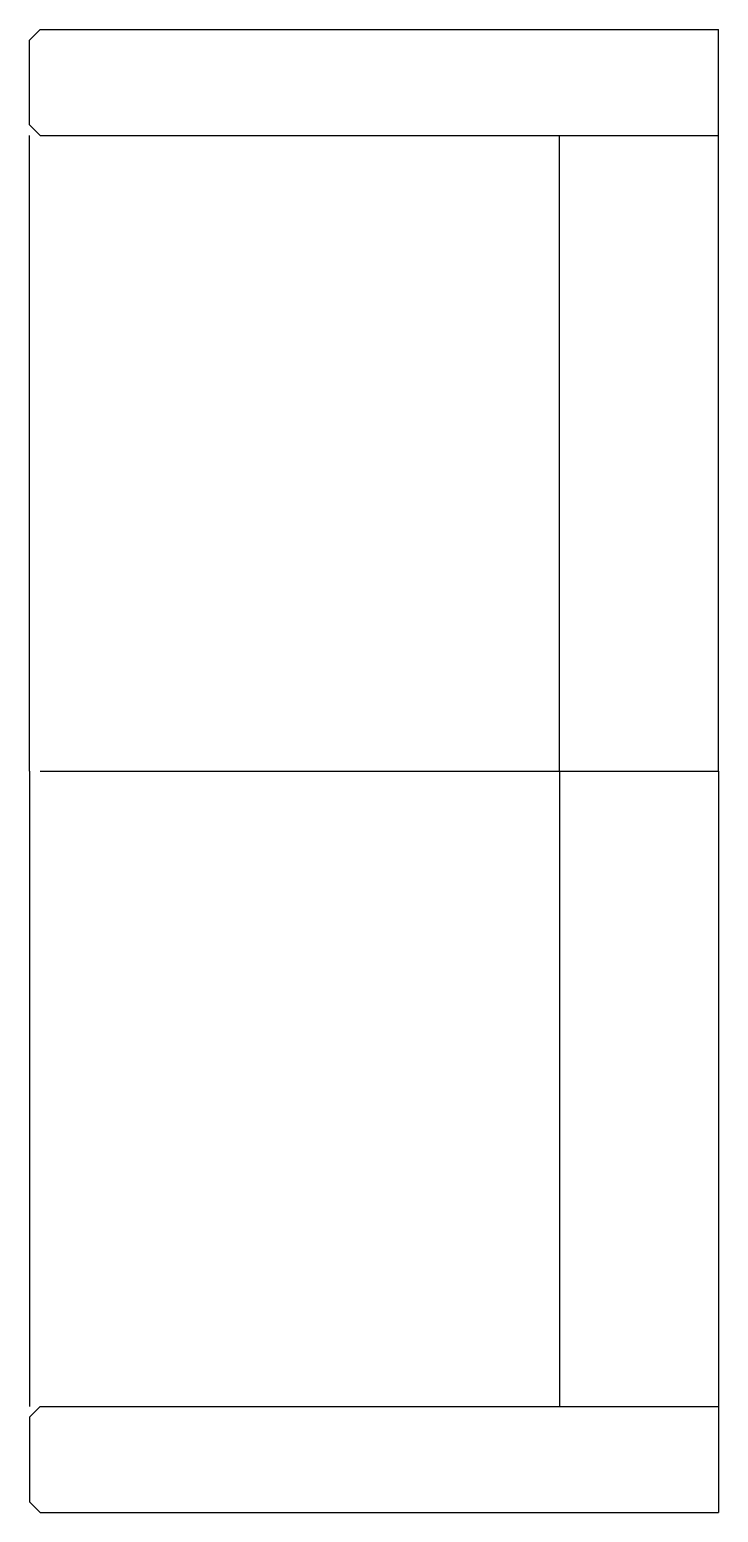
# Model space of a CAD drawing. Extents: x -1723 to -1073, y 635 to 2035.
import ezdxf

# ---------------------------------------------------------------- set-up
doc = ezdxf.new("R2010")
doc.units = 0
doc.layers.get('0').update_dxf_attribs({"linetype": 'CONTINUOUS'})

# ---------------------------------------------------------------- blocks, each defined once
blk = doc.blocks.new('2SEAT01')
for p, q in [((-650, 1390), (-640, 1400)), ((-640, 1400), (0, 1400)), ((0, 700), (0, 1400)), ((-650, 1310), (-650, 1390)), ((-640, 1300), (-650, 1310)), ((-650, 700), (-650, 1300)), ((-640, 1300), (0, 1300)), ((-150, 700), (-150, 1300)), ((-650, 700), (-650, 100)), ((-640, 700), (0, 700)), ((-640, 700), (0, 700)), ((-150, 700), (-150, 100)), ((0, 700), (0, 0)), ((-640, 100), (-650, 90)), ((-640, 100), (0, 100)), ((-650, 90), (-650, 10)), ((-650, 10), (-640, 0)), ((-640, 0), (0, 0))]:
    blk.add_line(p, q)

msp = doc.modelspace()

# ---------------------------------------------------------------- block references
msp.add_blockref('2SEAT01', (-1073.151222, 634.808819))

doc.saveas('drawing.dxf')
